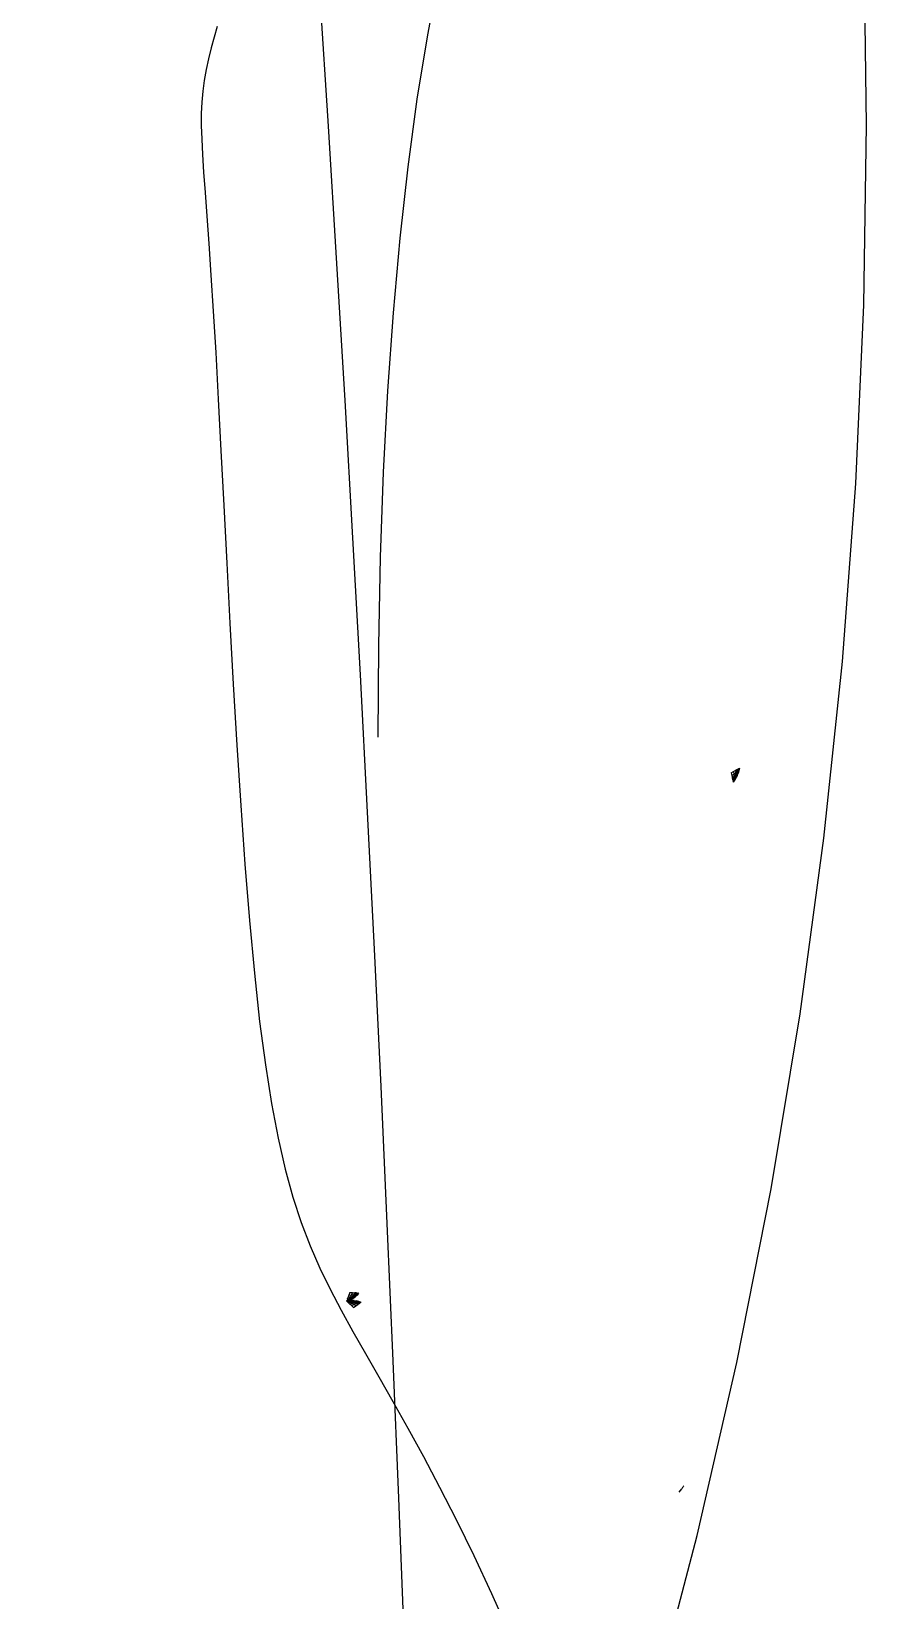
# Model space of a CAD drawing. Extents: x 11992 to 29481, y -6727 to 6811.
# Drawn here: x 24585.6 to 24720.4, y 2455.3 to 2708.4 of the extents above; entities that cross this region are included whole.
import ezdxf

# ---------------------------------------------------------------- set-up
doc = ezdxf.new("R2010")
doc.units = 0
doc.header["$MEASUREMENT"] = 0
doc.layers.get('0').update_dxf_attribs({"color": 8, "linetype": 'CONTINUOUS'})
doc.layers.add('zoylight 5回路', color=4, linetype='CONTINUOUS')

msp = doc.modelspace()

# ---------------------------------------------------------------- linework, layer by layer
for p, q in [((24720.37, 2693.22, -2436.43), (24719.98, 2722.36, -2436.43)), ((24649.54, 2707.82, -2436.43), (24651.42, 2717.66, -2436.43)), ((24615.55, 2709.14, -2436.43), (24615.07, 2707.42, -2436.43)), ((24614.6, 2705.69, -2436.43), (24614.18, 2703.95, -2436.43)), ((24615.07, 2707.42, -2436.43), (24614.6, 2705.69, -2436.43)), ((24647.86, 2697.44, -2436.43), (24649.54, 2707.82, -2436.43)), ((24614.18, 2703.95, -2436.43), (24613.8, 2702.2, -2436.43)), ((24613.48, 2700.45, -2436.43), (24613.24, 2698.71, -2436.43)), ((24613.8, 2702.2, -2436.43), (24613.48, 2700.45, -2436.43)), ((24613.24, 2698.71, -2436.43), (24613.08, 2696.95, -2436.43)), ((24613.08, 2696.95, -2436.43), (24613, 2695.13, -2436.43)), ((24646.38, 2686.5, -2436.43), (24647.86, 2697.44, -2436.43)), ((24613, 2695.13, -2436.43), (24613, 2693.17, -2436.43)), ((24613, 2693.17, -2436.43), (24613.07, 2690.98, -2436.43)), ((24719.92, 2664.24, -2436.43), (24720.37, 2693.22, -2436.43)), ((24613.07, 2690.98, -2436.43), (24613.19, 2688.5, -2436.43)), ((24613.19, 2688.5, -2436.43), (24613.38, 2685.65, -2436.43)), ((24613.38, 2685.65, -2436.43), (24613.62, 2682.36, -2436.43)), ((24645.1, 2675.01, -2436.43), (24646.38, 2686.5, -2436.43)), ((24613.62, 2682.36, -2436.43), (24613.89, 2678.54, -2436.43)), ((24613.89, 2678.54, -2436.43), (24614.21, 2674.13, -2436.43)), ((24644.01, 2662.98, -2436.43), (24645.1, 2675.01, -2436.43)), ((24614.21, 2674.13, -2436.43), (24614.56, 2669.04, -2436.43)), ((24614.56, 2669.04, -2436.43), (24614.94, 2663.21, -2436.43)), ((24614.94, 2663.21, -2436.43), (24615.33, 2656.56, -2436.43)), ((24643.12, 2650.39, -2436.43), (24644.01, 2662.98, -2436.43)), ((24718.62, 2635.42, -2436.43), (24719.92, 2664.24, -2436.43)), ((24615.33, 2656.56, -2436.43), (24615.74, 2649.04, -2436.43)), ((24642.43, 2637.25, -2436.43), (24643.12, 2650.39, -2436.43)), ((24615.74, 2649.04, -2436.43), (24616.17, 2640.78, -2436.43)), ((24616.17, 2640.78, -2436.43), (24616.62, 2631.9, -2436.43)), ((24641.94, 2623.57, -2436.43), (24642.43, 2637.25, -2436.43)), ((24716.47, 2606.76, -2436.43), (24718.62, 2635.42, -2436.43)), ((24616.62, 2631.9, -2436.43), (24617.1, 2622.57, -2436.43)), ((24617.1, 2622.57, -2436.43), (24617.61, 2612.91, -2436.43)), ((24641.64, 2609.33, -2436.43), (24641.94, 2623.57, -2436.43)), ((24617.61, 2612.91, -2436.43), (24618.15, 2603.09, -2436.43)), ((24641.54, 2594.54, -2436.43), (24641.64, 2609.33, -2436.43)), ((24713.48, 2578.25, -2436.43), (24716.47, 2606.76, -2436.43)), ((24618.15, 2603.09, -2436.43), (24618.74, 2593.24, -2436.43)), ((24618.74, 2593.24, -2436.43), (24619.36, 2583.51, -2436.43)), ((24698.49, 2588.79, -2433.93), (24698.9, 2589.01, -2433.97)), ((24698.9, 2589.01, -2433.97), (24699.24, 2589.19, -2434.1)), ((24698.9, 2589.01, -2433.97), (24698.95, 2588.58, -2434.02)), ((24699.24, 2589.19, -2434.1), (24699.23, 2588.8, -2434.14)), ((24699.44, 2588.98, -2434.32), (24699.23, 2588.8, -2434.14)), ((24699.5, 2589.33, -2434.3), (24699.24, 2589.19, -2434.1)), ((24699.44, 2588.98, -2434.32), (24699.38, 2588.67, -2434.38)), ((24699.5, 2589.33, -2434.3), (24699.44, 2588.98, -2434.32)), ((24699.44, 2588.98, -2434.32), (24699.61, 2589.04, -2434.63)), ((24699.5, 2589.33, -2434.3), (24699.69, 2589.43, -2434.6)), ((24699.61, 2589.04, -2434.63), (24699.52, 2588.68, -2434.69)), ((24699.71, 2589.08, -2435), (24699.6, 2588.7, -2435.04)), ((24699.69, 2589.43, -2434.6), (24699.61, 2589.04, -2434.63)), ((24699.71, 2589.08, -2435), (24699.61, 2589.04, -2434.63)), ((24699.75, 2589.1, -2435.43), (24699.64, 2588.71, -2435.43)), ((24699.75, 2589.1, -2436.43), (24699.64, 2588.71, -2436.43)), ((24699.8, 2589.49, -2434.97), (24699.69, 2589.43, -2434.6)), ((24699.8, 2589.49, -2434.97), (24699.71, 2589.08, -2435)), ((24699.75, 2589.1, -2435.43), (24699.71, 2589.08, -2435)), ((24699.84, 2589.51, -2435.43), (24699.75, 2589.1, -2435.43)), ((24699.84, 2589.51, -2436.43), (24699.75, 2589.1, -2436.43)), ((24699.75, 2589.1, -2436.43), (24699.75, 2589.1, -2435.43)), ((24699.84, 2589.51, -2435.43), (24699.8, 2589.49, -2434.97)), ((24699.84, 2589.51, -2436.43), (24699.84, 2589.51, -2435.43)), ((24698.49, 2588.79, -2433.93), (24698.61, 2588.33, -2433.97)), ((24698.61, 2588.33, -2433.97), (24698.95, 2588.58, -2434.02)), ((24698.61, 2588.33, -2433.97), (24698.71, 2587.95, -2434.1)), ((24698.71, 2587.95, -2434.1), (24698.98, 2588.22, -2434.14)), ((24698.79, 2587.65, -2434.3), (24698.71, 2587.95, -2434.1)), ((24698.79, 2587.65, -2434.3), (24699, 2587.94, -2434.32)), ((24698.79, 2587.65, -2434.3), (24698.85, 2587.44, -2434.6)), ((24698.85, 2587.44, -2434.6), (24699.07, 2587.77, -2434.63)), ((24698.88, 2587.31, -2434.97), (24698.85, 2587.44, -2434.6)), ((24698.88, 2587.31, -2434.97), (24699.11, 2587.66, -2435)), ((24698.89, 2587.27, -2435.43), (24698.88, 2587.31, -2434.97)), ((24698.89, 2587.27, -2435.43), (24699.12, 2587.61, -2435.43)), ((24698.89, 2587.27, -2436.43), (24699.12, 2587.61, -2436.43)), ((24698.89, 2587.27, -2436.43), (24698.89, 2587.27, -2435.43)), ((24698.95, 2588.58, -2434.02), (24699.23, 2588.8, -2434.14)), ((24698.95, 2588.58, -2434.02), (24698.98, 2588.22, -2434.14)), ((24698.98, 2588.22, -2434.14), (24699.21, 2588.46, -2434.23)), ((24699, 2587.94, -2434.32), (24698.98, 2588.22, -2434.14)), ((24699, 2587.94, -2434.32), (24699.18, 2588.19, -2434.38)), ((24699, 2587.94, -2434.32), (24699.07, 2587.77, -2434.63)), ((24699.07, 2587.77, -2434.63), (24699.26, 2588.08, -2434.69)), ((24699.11, 2587.66, -2435), (24699.07, 2587.77, -2434.63)), ((24699.11, 2587.66, -2435), (24699.31, 2588, -2435.04)), ((24699.12, 2587.61, -2435.43), (24699.11, 2587.66, -2435)), ((24699.12, 2587.61, -2435.43), (24699.32, 2587.96, -2435.43)), ((24699.12, 2587.61, -2436.43), (24699.32, 2587.96, -2436.43)), ((24699.12, 2587.61, -2436.43), (24699.12, 2587.61, -2435.43)), ((24699.18, 2588.19, -2434.38), (24699.21, 2588.46, -2434.23)), ((24699.33, 2588.41, -2434.46), (24699.18, 2588.19, -2434.38)), ((24699.18, 2588.19, -2434.38), (24699.26, 2588.08, -2434.69)), ((24699.23, 2588.8, -2434.14), (24699.21, 2588.46, -2434.23)), ((24699.38, 2588.67, -2434.38), (24699.21, 2588.46, -2434.23)), ((24699.42, 2588.36, -2434.77), (24699.26, 2588.08, -2434.69)), ((24699.31, 2588, -2435.04), (24699.26, 2588.08, -2434.69)), ((24699.48, 2588.34, -2435.09), (24699.31, 2588, -2435.04)), ((24699.32, 2587.96, -2435.43), (24699.31, 2588, -2435.04)), ((24699.5, 2588.33, -2435.43), (24699.32, 2587.96, -2435.43)), ((24699.5, 2588.33, -2436.43), (24699.32, 2587.96, -2436.43)), ((24699.32, 2587.96, -2436.43), (24699.32, 2587.96, -2435.43)), ((24699.33, 2588.41, -2434.46), (24699.38, 2588.67, -2434.38)), ((24699.33, 2588.41, -2434.46), (24699.42, 2588.36, -2434.77)), ((24699.38, 2588.67, -2434.38), (24699.52, 2588.68, -2434.69)), ((24699.42, 2588.36, -2434.77), (24699.52, 2588.68, -2434.69)), ((24699.48, 2588.34, -2435.09), (24699.42, 2588.36, -2434.77)), ((24699.48, 2588.34, -2435.09), (24699.6, 2588.7, -2435.04)), ((24699.5, 2588.33, -2435.43), (24699.48, 2588.34, -2435.09)), ((24699.5, 2588.33, -2435.43), (24699.64, 2588.71, -2435.43)), ((24699.5, 2588.33, -2436.43), (24699.64, 2588.71, -2436.43)), ((24699.5, 2588.33, -2436.43), (24699.5, 2588.33, -2435.43)), ((24699.6, 2588.7, -2435.04), (24699.52, 2588.68, -2434.69)), ((24699.64, 2588.71, -2435.43), (24699.6, 2588.7, -2435.04)), ((24699.64, 2588.71, -2436.43), (24699.64, 2588.71, -2435.43)), ((24619.36, 2583.51, -2436.43), (24620.04, 2574.04, -2436.43)), ((24709.63, 2549.9, -2436.43), (24713.48, 2578.25, -2436.43)), ((24620.04, 2574.04, -2436.43), (24620.78, 2564.98, -2436.43)), ((24620.78, 2564.98, -2436.43), (24621.57, 2556.48, -2436.43)), ((24621.57, 2556.48, -2436.43), (24622.42, 2548.67, -2436.43)), ((24622.42, 2548.67, -2436.43), (24623.34, 2541.68, -2436.43)), ((24704.95, 2521.71, -2436.43), (24709.63, 2549.9, -2436.43)), ((24623.34, 2541.68, -2436.43), (24624.33, 2535.44, -2436.43)), ((24624.33, 2535.44, -2436.43), (24625.4, 2529.86, -2436.43)), ((24625.4, 2529.86, -2436.43), (24626.56, 2524.87, -2436.43)), ((24626.56, 2524.87, -2436.43), (24627.8, 2520.37, -2436.43)), ((24699.41, 2493.68, -2436.43), (24704.95, 2521.71, -2436.43)), ((24627.8, 2520.37, -2436.43), (24629.14, 2516.27, -2436.43)), ((24629.14, 2516.27, -2436.43), (24630.58, 2512.48, -2436.43)), ((24630.58, 2512.48, -2436.43), (24632.13, 2508.92, -2436.43)), ((24632.13, 2508.92, -2436.43), (24633.79, 2505.49, -2436.43)), ((24633.79, 2505.49, -2436.43), (24635.56, 2502.11, -2436.43)), ((24636.49, 2503.57, -2435.43), (24636.87, 2503.69, -2435.43)), ((24636.49, 2503.57, -2436.43), (24636.87, 2503.69, -2436.43)), ((24636.49, 2503.57, -2435.43), (24636.51, 2503.61, -2434.97)), ((24636.49, 2503.57, -2436.43), (24636.49, 2503.57, -2435.43)), ((24636.5, 2503.57, -2435.93), (24636.89, 2503.65, -2435.93)), ((24636.5, 2503.57, -2436.43), (24636.89, 2503.65, -2436.43)), ((24636.5, 2503.57, -2436.43), (24636.5, 2503.57, -2435.93)), ((24636.5, 2503.57, -2435.93), (24636.53, 2503.54, -2435.47)), ((24636.51, 2503.61, -2434.97), (24636.88, 2503.74, -2435)), ((24636.51, 2503.61, -2434.97), (24636.55, 2503.73, -2434.6)), ((24636.53, 2503.54, -2435.47), (24636.91, 2503.61, -2435.5)), ((24636.53, 2503.54, -2435.47), (24636.62, 2503.45, -2435.1)), ((24636.61, 2503.93, -2434.3), (24636.55, 2503.73, -2434.6)), ((24636.55, 2503.73, -2434.6), (24636.9, 2503.84, -2434.63)), ((24636.61, 2503.93, -2434.3), (24636.7, 2504.2, -2434.1)), ((24636.61, 2503.93, -2434.3), (24636.93, 2504.02, -2434.32)), ((24636.62, 2503.45, -2435.1), (24636.98, 2503.53, -2435.13)), ((24636.77, 2503.31, -2434.8), (24636.62, 2503.45, -2435.1)), ((24636.82, 2504.56, -2433.97), (24636.7, 2504.2, -2434.1)), ((24636.7, 2504.2, -2434.1), (24637.07, 2504.27, -2434.14)), ((24636.77, 2503.31, -2434.8), (24637.09, 2503.39, -2434.82)), ((24636.77, 2503.31, -2434.8), (24636.97, 2503.11, -2434.6)), ((24636.96, 2504.99, -2433.93), (24636.82, 2504.56, -2433.97)), ((24636.82, 2504.56, -2433.97), (24637.22, 2504.58, -2434.02)), ((24636.87, 2503.69, -2435.43), (24637.23, 2503.85, -2435.43)), ((24636.87, 2503.69, -2436.43), (24637.23, 2503.85, -2436.43)), ((24636.87, 2503.69, -2435.43), (24636.88, 2503.74, -2435)), ((24636.87, 2503.69, -2436.43), (24636.87, 2503.69, -2435.43)), ((24636.88, 2503.74, -2435), (24637.23, 2503.89, -2435.03)), ((24636.88, 2503.74, -2435), (24636.9, 2503.84, -2434.63)), ((24636.89, 2503.65, -2435.93), (24637.27, 2503.68, -2435.93)), ((24636.89, 2503.65, -2436.43), (24637.27, 2503.68, -2436.43)), ((24636.89, 2503.65, -2435.93), (24636.91, 2503.61, -2435.5)), ((24636.89, 2503.65, -2436.43), (24636.89, 2503.65, -2435.93)), ((24636.93, 2504.02, -2434.32), (24636.9, 2503.84, -2434.63)), ((24636.9, 2503.84, -2434.63), (24637.22, 2503.98, -2434.68)), ((24636.91, 2503.61, -2435.5), (24637.29, 2503.65, -2435.53)), ((24636.91, 2503.61, -2435.5), (24636.98, 2503.53, -2435.13)), ((24636.93, 2504.02, -2434.32), (24637.07, 2504.27, -2434.14)), ((24636.93, 2504.02, -2434.32), (24637.21, 2504.11, -2434.38)), ((24636.96, 2504.99, -2433.93), (24637.4, 2504.96, -2433.97)), ((24636.97, 2503.11, -2434.6), (24637.32, 2503.24, -2434.64)), ((24637.24, 2502.86, -2434.47), (24636.97, 2503.11, -2434.6)), ((24636.98, 2503.53, -2435.13), (24637.32, 2503.57, -2435.18)), ((24637.09, 2503.39, -2434.82), (24636.98, 2503.53, -2435.13)), ((24637.22, 2504.58, -2434.02), (24637.07, 2504.27, -2434.14)), ((24637.07, 2504.27, -2434.14), (24637.38, 2504.33, -2434.23)), ((24637.09, 2503.39, -2434.82), (24637.38, 2503.45, -2434.88)), ((24637.09, 2503.39, -2434.82), (24637.32, 2503.24, -2434.64)), ((24637.21, 2504.11, -2434.38), (24637.38, 2504.33, -2434.23)), ((24637.46, 2504.21, -2434.47), (24637.21, 2504.11, -2434.38)), ((24637.21, 2504.11, -2434.38), (24637.22, 2503.98, -2434.68)), ((24637.4, 2504.96, -2433.97), (24637.22, 2504.58, -2434.02)), ((24637.22, 2504.58, -2434.02), (24637.56, 2504.61, -2434.14)), ((24637.51, 2504.12, -2434.77), (24637.22, 2503.98, -2434.68)), ((24637.23, 2503.89, -2435.03), (24637.22, 2503.98, -2434.68)), ((24637.55, 2504.07, -2435.08), (24637.23, 2503.89, -2435.03)), ((24637.56, 2504.05, -2435.43), (24637.23, 2503.85, -2435.43)), ((24637.56, 2504.05, -2436.43), (24637.23, 2503.85, -2436.43)), ((24637.23, 2503.85, -2435.43), (24637.23, 2503.89, -2435.03)), ((24637.23, 2503.85, -2436.43), (24637.23, 2503.85, -2435.43)), ((24637.24, 2502.86, -2434.47), (24637.6, 2503.04, -2434.52)), ((24637.27, 2503.68, -2435.93), (24637.29, 2503.65, -2435.53)), ((24637.65, 2503.67, -2435.93), (24637.27, 2503.68, -2435.93)), ((24637.27, 2503.68, -2436.43), (24637.27, 2503.68, -2435.93)), ((24637.65, 2503.67, -2436.43), (24637.27, 2503.68, -2436.43)), ((24637.65, 2503.65, -2435.59), (24637.29, 2503.65, -2435.53)), ((24637.29, 2503.65, -2435.53), (24637.32, 2503.57, -2435.18)), ((24637.65, 2503.59, -2435.27), (24637.32, 2503.57, -2435.18)), ((24637.38, 2503.45, -2434.88), (24637.32, 2503.57, -2435.18)), ((24637.32, 2503.24, -2434.64), (24637.63, 2503.34, -2434.73)), ((24637.6, 2503.04, -2434.52), (24637.32, 2503.24, -2434.64)), ((24637.56, 2504.61, -2434.14), (24637.38, 2504.33, -2434.23)), ((24637.64, 2504.41, -2434.38), (24637.38, 2504.33, -2434.23)), ((24637.64, 2503.49, -2434.97), (24637.38, 2503.45, -2434.88)), ((24637.38, 2503.45, -2434.88), (24637.63, 2503.34, -2434.73)), ((24637.4, 2504.96, -2433.97), (24637.76, 2504.93, -2434.1)), ((24637.46, 2504.21, -2434.47), (24637.64, 2504.41, -2434.38)), ((24637.46, 2504.21, -2434.47), (24637.51, 2504.12, -2434.77)), ((24637.51, 2504.12, -2434.77), (24637.76, 2504.34, -2434.68)), ((24637.55, 2504.07, -2435.08), (24637.51, 2504.12, -2434.77)), ((24637.55, 2504.07, -2435.08), (24637.83, 2504.3, -2435.03)), ((24637.56, 2504.05, -2435.43), (24637.55, 2504.07, -2435.08)), ((24637.76, 2504.93, -2434.1), (24637.56, 2504.61, -2434.14)), ((24637.84, 2504.64, -2434.32), (24637.56, 2504.61, -2434.14)), ((24637.56, 2504.05, -2435.43), (24637.86, 2504.29, -2435.43)), ((24637.56, 2504.05, -2436.43), (24637.86, 2504.29, -2436.43)), ((24637.56, 2504.05, -2436.43), (24637.56, 2504.05, -2435.43)), ((24637.6, 2503.04, -2434.52), (24637.91, 2503.19, -2434.64)), ((24637.94, 2502.8, -2434.47), (24637.6, 2503.04, -2434.52)), ((24637.89, 2503.41, -2434.88), (24637.63, 2503.34, -2434.73)), ((24637.91, 2503.19, -2434.64), (24637.63, 2503.34, -2434.73)), ((24637.84, 2504.64, -2434.32), (24637.64, 2504.41, -2434.38)), ((24637.64, 2504.41, -2434.38), (24637.76, 2504.34, -2434.68)), ((24637.64, 2503.49, -2434.97), (24637.65, 2503.59, -2435.27)), ((24637.64, 2503.49, -2434.97), (24637.89, 2503.41, -2434.88)), ((24637.65, 2503.67, -2435.93), (24638.03, 2503.62, -2435.93)), ((24637.65, 2503.67, -2435.93), (24637.65, 2503.65, -2435.59)), ((24637.65, 2503.67, -2436.43), (24638.03, 2503.62, -2436.43)), ((24637.65, 2503.67, -2436.43), (24637.65, 2503.67, -2435.93)), ((24637.65, 2503.65, -2435.59), (24638.01, 2503.59, -2435.53)), ((24637.65, 2503.65, -2435.59), (24637.65, 2503.59, -2435.27)), ((24637.65, 2503.59, -2435.27), (24637.96, 2503.52, -2435.18)), ((24638.04, 2504.91, -2434.3), (24637.76, 2504.93, -2434.1)), ((24638, 2504.6, -2434.63), (24637.76, 2504.34, -2434.68)), ((24637.83, 2504.3, -2435.03), (24637.76, 2504.34, -2434.68)), ((24638.1, 2504.57, -2435), (24637.83, 2504.3, -2435.03)), ((24637.86, 2504.29, -2435.43), (24637.83, 2504.3, -2435.03)), ((24638.04, 2504.91, -2434.3), (24637.84, 2504.64, -2434.32)), ((24637.84, 2504.64, -2434.32), (24638, 2504.6, -2434.63)), ((24638.14, 2504.56, -2435.43), (24637.86, 2504.29, -2435.43)), ((24638.14, 2504.56, -2436.43), (24637.86, 2504.29, -2436.43)), ((24637.86, 2504.29, -2436.43), (24637.86, 2504.29, -2435.43)), ((24637.89, 2503.41, -2434.88), (24637.96, 2503.52, -2435.18)), ((24638.17, 2503.3, -2434.82), (24637.89, 2503.41, -2434.88)), ((24638.17, 2503.3, -2434.82), (24637.91, 2503.19, -2434.64)), ((24638.24, 2503.01, -2434.6), (24637.91, 2503.19, -2434.64)), ((24637.94, 2502.8, -2434.47), (24638.24, 2503.01, -2434.6)), ((24638.01, 2503.59, -2435.53), (24637.96, 2503.52, -2435.18)), ((24638.29, 2503.42, -2435.13), (24637.96, 2503.52, -2435.18)), ((24638.24, 2504.89, -2434.6), (24638, 2504.6, -2434.63)), ((24638.1, 2504.57, -2435), (24638, 2504.6, -2434.63)), ((24638.03, 2503.62, -2435.93), (24638.01, 2503.59, -2435.53)), ((24638.37, 2503.49, -2435.5), (24638.01, 2503.59, -2435.53)), ((24638.41, 2503.52, -2435.93), (24638.03, 2503.62, -2435.93)), ((24638.41, 2503.52, -2436.43), (24638.03, 2503.62, -2436.43)), ((24638.03, 2503.62, -2436.43), (24638.03, 2503.62, -2435.93)), ((24638.04, 2504.91, -2434.3), (24638.24, 2504.89, -2434.6)), ((24638.36, 2504.88, -2434.97), (24638.1, 2504.57, -2435)), ((24638.14, 2504.56, -2435.43), (24638.1, 2504.57, -2435)), ((24638.4, 2504.88, -2435.43), (24638.14, 2504.56, -2435.43)), ((24638.4, 2504.88, -2436.43), (24638.14, 2504.56, -2436.43)), ((24638.14, 2504.56, -2436.43), (24638.14, 2504.56, -2435.43)), ((24638.17, 2503.3, -2434.82), (24638.29, 2503.42, -2435.13)), ((24638.47, 2503.17, -2434.8), (24638.17, 2503.3, -2434.82)), ((24638.36, 2504.88, -2434.97), (24638.24, 2504.89, -2434.6)), ((24638.47, 2503.17, -2434.8), (24638.24, 2503.01, -2434.6)), ((24638.37, 2503.49, -2435.5), (24638.29, 2503.42, -2435.13)), ((24638.64, 2503.29, -2435.1), (24638.29, 2503.42, -2435.13)), ((24638.4, 2504.88, -2435.43), (24638.36, 2504.88, -2434.97)), ((24638.41, 2503.52, -2435.93), (24638.37, 2503.49, -2435.5)), ((24638.74, 2503.36, -2435.47), (24638.37, 2503.49, -2435.5)), ((24638.4, 2504.88, -2436.43), (24638.4, 2504.88, -2435.43)), ((24638.78, 2503.38, -2435.93), (24638.41, 2503.52, -2435.93)), ((24638.78, 2503.38, -2436.43), (24638.41, 2503.52, -2436.43)), ((24638.41, 2503.52, -2436.43), (24638.41, 2503.52, -2435.93)), ((24638.47, 2503.17, -2434.8), (24638.64, 2503.29, -2435.1)), ((24638.74, 2503.36, -2435.47), (24638.64, 2503.29, -2435.1)), ((24638.78, 2503.38, -2435.93), (24638.74, 2503.36, -2435.47)), ((24638.78, 2503.38, -2436.43), (24638.78, 2503.38, -2435.93)), ((24635.56, 2502.11, -2436.43), (24637.46, 2498.7, -2436.43)), ((24637.57, 2502.55, -2434.43), (24637.24, 2502.86, -2434.47)), ((24637.57, 2502.55, -2434.43), (24637.94, 2502.8, -2434.47)), ((24637.46, 2498.7, -2436.43), (24639.49, 2495.15, -2436.43)), ((24639.49, 2495.15, -2436.43), (24641.65, 2491.39, -2436.43)), ((24693.03, 2465.8, -2436.43), (24699.41, 2493.68, -2436.43)), ((24641.65, 2491.39, -2436.43), (24643.93, 2487.39, -2436.43)), ((24643.93, 2487.39, -2436.43), (24646.34, 2483.1, -2436.43)), ((24646.34, 2483.1, -2436.43), (24648.85, 2478.51, -2436.43)), ((24648.85, 2478.51, -2436.43), (24651.47, 2473.58, -2436.43)), ((24651.47, 2473.58, -2436.43), (24654.18, 2468.27, -2436.43)), ((24690.13, 2472.76, -2434.43), (24690.35, 2473.06, -2434.47)), ((24690.35, 2473.06, -2434.47), (24690.53, 2473.32, -2434.6)), ((24690.67, 2473.51, -2434.8), (24690.53, 2473.32, -2434.6)), ((24690.67, 2473.51, -2434.8), (24690.77, 2473.65, -2435.1)), ((24690.83, 2473.74, -2435.47), (24690.77, 2473.65, -2435.1)), ((24690.85, 2473.77, -2435.93), (24690.83, 2473.74, -2435.47)), ((24690.85, 2473.77, -2436.43), (24690.85, 2473.77, -2435.93)), ((24654.18, 2468.27, -2436.43), (24656.98, 2462.57, -2436.43)), ((24685.8, 2438.08, -2436.43), (24693.03, 2465.8, -2436.43)), ((24656.98, 2462.57, -2436.43), (24659.86, 2456.43, -2436.43)), ((24659.86, 2456.43, -2436.43), (24662.82, 2449.84, -2436.43))]:
    msp.add_line(p, q)
at = {"layer": 'zoylight 5回路', "linetype": 'Continuous'}
msp.add_arc((14919.86, 2083.78), 9732.76, 346.706905, 20.210333, dxfattribs=at)

doc.saveas('drawing.dxf')
